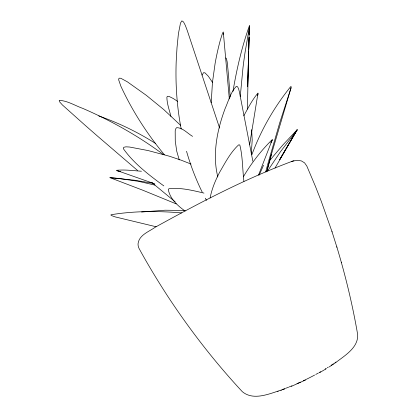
<?xml version="1.0" encoding="UTF-8"?>
<svg xmlns="http://www.w3.org/2000/svg" width="417" height="417" viewBox="0 0 417 417"><rect width="100%" height="100%" fill="white"/><g stroke="black" fill="none" stroke-linecap="round" stroke-linejoin="round"><path stroke-width="0.63" d="M247.396 109.077L248.699 50.942M211.2 102.712L212.467 82.311L215.099 63.514A199.185 146.805 -82 0 1 220.343 40.1L222.548 33.125L223.293 31.968L229.324 98.933M248.282 64.724L247.641 86.799L249.408 25.776C241.792 47.022 236.726 69.159 232.967 91.396M248.318 63.426L248.673 51.093M248.751 48.497L249.069 37.462M249.163 34.215L249.408 25.776L249.152 34.809M248.735 49.649L249.079 37.389M240.234 96.77L242.981 67.83A215.182 59.553 88.8 0 1 245.055 52.427L249.502 26.485M251.263 153.899L252.202 140.086L251.633 129.666M266.797 171.439L271.358 154.504L291.04 87.883L291.217 86.668L290.753 86.554C274.287 106.94 260.948 130.078 251.884 154.707M249.601 144.819L257.998 93.069C252.17 99.856 248.099 108.039 243.789 115.848M210.126 197.966C211.81 188.911 215.417 180.332 219.67 172.205C225.237 162.672 230.45 152.393 238.644 144.861L239.806 144.97C242.767 156.667 242.459 169.328 243.914 181.395M257.664 95.571L258.123 93.752M266.682 171.882L271.358 154.504M291.04 87.883L279.671 122.963L268.079 163.083A91.829 5.192 -75.3 0 0 265.692 171.898M275.043 168.03L297.185 129.734L279.76 159.513L297.185 129.734L282.825 145.022L270.138 160.008M202.031 75.102L203.532 72.709L204.945 72.834L208.323 76.222L212.514 82.404M258.519 175.104L272.374 139.481C261.105 150.532 251.321 163.229 243.335 176.86M263.518 165.252L259.218 175.067M271.691 141.316L272.384 139.95M270.836 142.786L271.41 141.806M267.62 170.866L280.532 151.616L297.076 130.052M335.341 362.884C344.385 355.753 358.464 347.882 357.661 334.538C352.589 304.89 345.5 275.601 336.795 246.812M334.903 363.181L329.122 366.97M326.031 368.883L319.516 372.689M305.609 379.965L291.462 386.324M292.447 161.197C244.894 178.924 199.68 202.688 155.296 227.192C149.046 231.675 138.96 234.933 138.048 243.825C137.991 245.509 138.381 247.192 139.174 248.678C147.899 264.675 157.381 280.25 167.28 295.549C189.579 329.581 214.609 361.847 242.303 391.667C254.412 401.769 271.728 392.6 284.649 389.004M277.675 391.448L278.191 391.271M280.907 390.348L281.371 390.192M292.708 161.129L297.128 160.305L301.345 160.899L304.556 162.838L306.844 166.096L315.507 186.545L321.325 201.421L331.968 231.565L336.926 247.25M291.254 161.53L293.917 160.795M141.535 212.013L165.132 210.204L185.091 210.507M176.219 203.892L142.942 190.272L109.937 177.663L134.884 180.259L153.649 183.417M109.937 177.663L118.199 178.377M181.583 212.915C158.137 210.919 134.206 210.908 110.995 214.755L111.089 215.422L115.155 216.892L156.125 226.754M141.426 171.241C133.117 170.631 124.673 169.484 116.369 170.324L154.796 183.855M118.438 178.403L138.46 181.327L154.926 185.106L175.15 201.828M120.539 171.773L117.021 170.767M203.981 193.102C192.607 190.413 180.691 187.415 169.005 188.651L168.28 189.506C169.938 198.685 177.678 205.826 185.085 211.018M98.751 115.931C118.652 122.9 137.751 132.153 155.546 143.469M225.743 58.026L226.384 58.286L227.192 61.977A168.145 12.041 88.8 0 1 228.589 76.285L230.22 97.083M191.033 164.069L181.254 160.211L169.474 156.239L147.983 150.532L129.536 147.024L125.97 146.826L123.734 147.295L123.312 148.629C133.925 163.615 149.083 175.077 163.824 185.904M163.214 154.405C146.883 142.317 129.572 131.569 111.579 122.129C102.175 117.213 92.595 112.647 82.863 108.425C75.086 105.678 67.575 100.721 59.214 100.356L59.808 102.071L62.414 104.98L84.484 124.719A581.235 86.23 39.6 0 0 97.922 136.468L137.558 170.47M192.576 136.369C187.468 133.362 182.865 127.81 176.693 127.607L175.713 128.801L175.192 130.782L175.27 141.248L176.751 151.241L179.247 159.946M151.574 182.26L154.947 185.085M180.655 125.402L163.756 109.562L146.289 95.311L127.352 81.821L120.841 78.271L119.012 78.188L118.636 79.772L120.867 86.215A300.188 231.138 32.6 0 0 130.813 105.782C140.44 123.114 151.72 139.523 164.407 154.754M205.3 198.211L206.467 200.395M202.188 192.128C195.771 179.002 190.522 165.309 186.535 151.256M219.608 128.087L187.301 30.649L185.367 25.515L183.543 21.971L181.901 20.85L180.509 22.998L178.403 33.767L177.017 47.601L176.209 61.216A326.334 276.857 -52.6 0 0 176.073 81.179C176.5 97.224 178.122 113.247 181.207 128.999M331.968 231.565L332.068 231.888M341.283 262.168L341.445 262.7M170.934 116.416C169.396 110.057 166.889 103.687 166.883 97.104L167.556 96.28L168.942 96.369L173.138 98.448A187.374 134.305 -73.4 0 1 177.491 101.331M217.825 176.97C214.234 162.739 214.948 147.743 217.841 133.456C219.587 124.944 222.11 116.609 225.154 108.477C228.5 101.003 230.554 92.397 236.298 86.345L237.575 86.783L238.56 88.732L239.342 91.662L252.848 161.238M223.637 33.12L223.658 34.272M335.93 362.05A56.04 12.192 -26.5 0 1 334.908 362.769M333.412 363.796A56.04 12.192 -26.5 0 1 331.134 365.318M328.273 367.153A56.04 12.192 -26.5 0 1 327.293 367.768M326.297 368.383A56.04 12.192 -26.5 0 1 325.286 368.998M320.605 371.756A56.04 12.192 -26.5 0 1 319.531 372.365M318.458 372.975A56.04 12.192 -26.5 0 1 315.721 374.482M314.616 375.076A56.04 12.192 -26.5 0 1 306.146 379.418M305.572 379.694A56.04 12.192 -26.5 0 1 303.284 380.794M300.422 382.128A56.04 12.192 -26.5 0 1 296.998 383.666M291.921 385.834A56.04 12.192 -26.5 0 1 289.148 386.955M288.6 387.174A56.04 12.192 -26.5 0 1 285.88 388.217M285.343 388.42A56.04 12.192 -26.5 0 1 282.7 389.384"/></g></svg>
